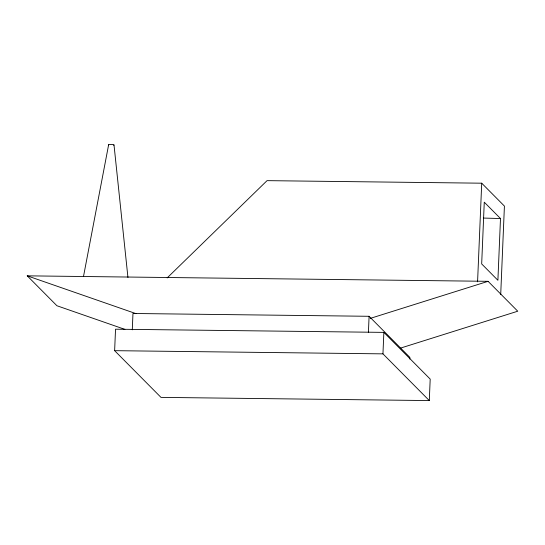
<?xml version="1.0" encoding="UTF-8"?>
<svg xmlns="http://www.w3.org/2000/svg" width="545" height="545" viewBox="0 0 545 545"><rect width="100%" height="100%" fill="white"/><g stroke="black" fill="none" stroke-linecap="round" stroke-linejoin="round"><path stroke-width="0.82" d="M114.634 350.673L115.533 329.194L383.857 332.382L430.196 379.095L429.296 400.575L160.979 397.38L114.634 350.673L382.951 353.862L429.296 400.575M132.285 329.827L132.973 313.484L369.094 316.291L409.874 357.397L409.806 359.032M368.406 332.634L369.094 316.291M382.951 353.862L383.857 332.382M477.577 281.82L481.712 183.195L267.057 180.647L167.158 277.923M500.487 218.538L497.898 280.287L481.678 263.937L484.267 202.188L500.487 218.538L483.497 218.068M500.712 294.504L504.418 206.085L481.712 183.195M83.487 276.54L108.625 144.779M370.212 318.409L488.088 281.322L517.75 311.215L400.684 348.051M124.907 329.378L56.912 305.738L27.25 275.838L488.088 281.322M27.25 275.838L136.052 313.661M114.014 144.997L127.952 277.514M108.714 144.902A2.698 0.45 2.4 0 1 111.677 144.459A2.698 0.45 2.4 0 1 113.653 145.208"/></g></svg>
